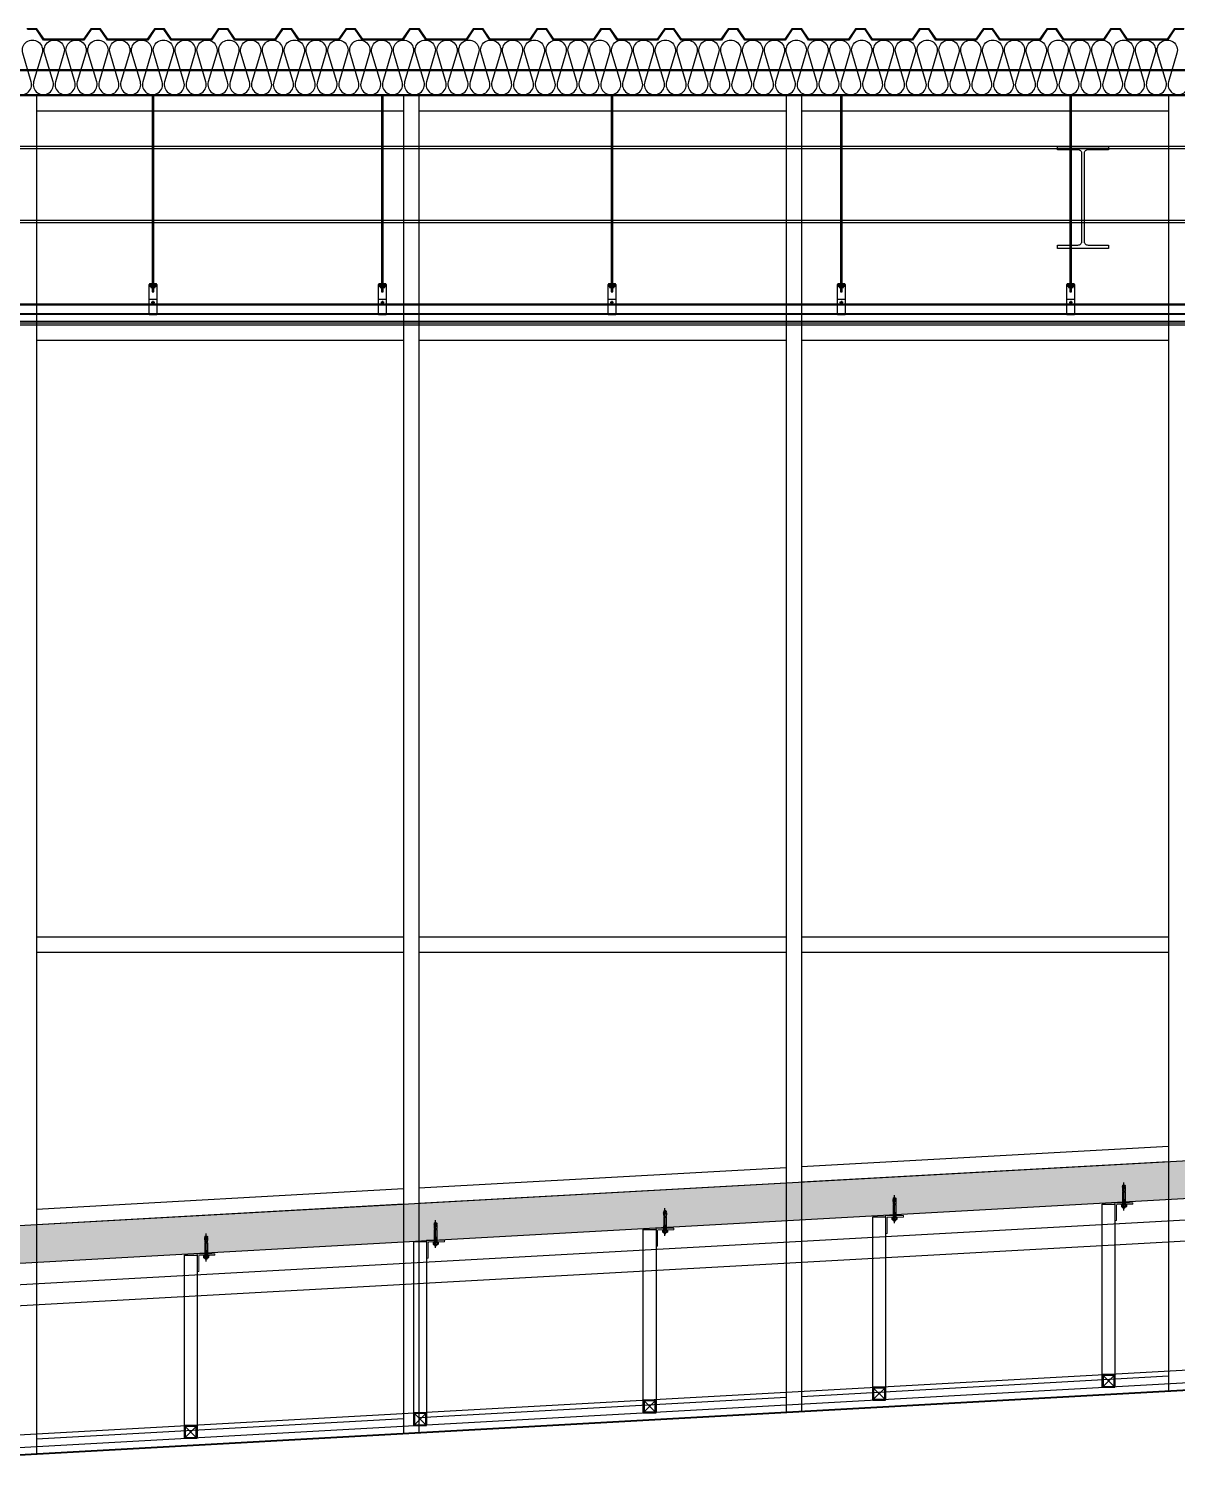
# Model space of a CAD drawing. Header units: millimetres. Extents: x 922366 to 1647943, y -534868 to 518781.
# Drawn here: x 1154003 to 1158503, y 440542 to 446203 of the extents above; entities that cross this region are included whole.
import ezdxf
from ezdxf.xclip import XClip

# ---------------------------------------------------------------- set-up
doc = ezdxf.new("R2010")
doc.units = ezdxf.units.MM
doc.header["$XCLIPFRAME"] = 0
for name, color, linetype in [('XR-SECTION$0$0-S-col', 4, 'Continuous'), ('XR-SECTION$0$01단열재', 55, 'Continuous'), ('XR-SECTION$0$A-8', 8, 'Continuous'), ('XR-SECTION$0$A-FLOR-STUD', 9, 'Continuous'), ('XR-SECTION$0$A-KERAION', 8, 'Continuous'), ('XR-SECTION$0$A_FIN_EXT', 6, 'Continuous'), ('XR-SECTION$0$A_ME_B&N', 6, 'Continuous'), ('XR-SECTION$0$A_ME_PI', 1, 'Continuous'), ('XR-SECTION$0$AS-STEL', 2, 'Continuous'), ('XR-SECTION$0$AS-STEL-MAJR', 8, 'Continuous'), ('XR-SECTION$0$CEILING', 6, 'Continuous'), ('XR-SECTION$0$CON', 2, 'Continuous'), ('XR-SECTION$0$ELE-8', 8, 'Continuous'), ('XR-SECTION$0$HAT', 8, 'Continuous'), ('XR-SECTION$0$HAT-254', 254, 'Continuous'), ('XR-SECTION$0$Insul', 252, 'Continuous'), ('XR-SECTION$0$SEC-PANEL', 6, 'Continuous')]:
    doc.layers.add(name, color=color, linetype=linetype)
doc.layers.add('XR-SECTION$0$A-STL3', color=4, linetype='Continuous', lineweight=0)
doc.linetypes.add('XR-SECTION$0$INSUL50', pattern='A,0.00254,-2.54,[134,ltypeshp.shx,S=6.25,R=0,X=-2.54,Y=0],-19.92,[134,ltypeshp.shx,S=6.25,R=180,X=2.54,Y=0],-2.54', length=25.00254)

# ---------------------------------------------------------------- blocks, each defined once
blk = doc.blocks.new('XR-SECTION$0$M10 ANCHOR')
at = {"layer": 'XR-SECTION$0$A_ME_B&N', "color": 252}
for p, q in [((-2.1, 22.6), (107.2, 22.6)), ((7.1, 25.8), (7.6, 26.3)), ((7.1, 25.8), (7.1, 19.4)), ((7.6, 18.9), (7.1, 19.4)), ((7.6, 18.9), (7.6, 26.3)), ((7.6, 26.3), (9.7, 26.3)), ((7.6, 18.9), (9.7, 18.9)), ((11.1, 27.6), (9.7, 26.2)), ((9.7, 26.2), (9.7, 18.9)), ((11.1, 17.6), (9.7, 18.9)), ((10.2, 26.6), (12.1, 26.6)), ((10.2, 18.5), (12.1, 18.5)), ((11.1, 27.6), (11.1, 17.6)), ((12.1, 27.6), (11.1, 27.6)), ((12.1, 17.6), (11.1, 17.6)), ((12.1, 31.1), (12.9, 32.4)), ((12.1, 14.1), (12.1, 31.1)), ((12.1, 14.1), (12.9, 12.7)), ((19.4, 32.4), (12.9, 32.4)), ((19.4, 27.5), (12.9, 27.5)), ((19.4, 17.6), (12.9, 17.6)), ((19.4, 12.7), (12.9, 12.7)), ((20.1, 31.1), (19.4, 32.4)), ((20.1, 14.1), (19.4, 12.7)), ((20.1, 12.1), (20.1, 33.1)), ((22.1, 33.1), (20.1, 33.1)), ((22.1, 12.1), (20.1, 12.1)), ((22.1, 12.1), (22.1, 33.1)), ((70.9, 27.6), (22.1, 27.6)), ((22.1, 26.6), (37.1, 26.6)), ((22.1, 18.5), (37.1, 18.5)), ((70.9, 17.6), (22.1, 17.6)), ((37.1, 27.6), (37.1, 17.6)), ((39.1, 27.6), (39.1, 17.6)), ((39.1, 17.6), (39.1, 17.6)), ((70.9, 27.6), (70.9, 17.6)), ((70.9, 18.6), (70.9, 26.5)), ((73.7, 26.2), (71.3, 26.2)), ((73.7, 19), (71.3, 19)), ((85.8, 28.2), (73.7, 27.5)), ((73.7, 21.3), (73.7, 27.5)), ((75.4, 21.4), (73.7, 21.3)), ((75.4, 20.1), (73.7, 20.2)), ((73.7, 20.2), (73.7, 17.5)), ((82.7, 17.1), (73.7, 17.5)), ((85.3, 25.8), (82.6, 25.7)), ((82.8, 17), (82.9, 16.7)), ((86.7, 19.6), (82.9, 19.8)), ((84.8, 16.9), (82.9, 16.7)), ((86.9, 21.9), (83.1, 21.7)), ((83.9, 18), (83.8, 16.3)), ((84, 24.3), (83.9, 27)), ((87.8, 16.9), (84.9, 17)), ((87.9, 17.6), (87.8, 16.9)), ((87.8, 16.9), (87.9, 16.3)), ((87.9, 17.6), (87.9, 16.3)), ((88.8, 16.8), (87.9, 16.3)), ((88.1, 23.7), (88, 27)), ((90.9, 16.7), (88.8, 16.8)), ((90.1, 27.4), (91.2, 27.6)), ((90.9, 17.6), (91.2, 17.6)), ((91, 17.5), (90.9, 16.7)), ((91.2, 27.6), (91.2, 17.6)), ((95.6, 27.6), (91.2, 27.6)), ((95.6, 17.6), (91.2, 17.6)), ((95.6, 17.6), (95.6, 27.6)), ((97.1, 26.1), (95.6, 27.6)), ((95.6, 17.6), (97.1, 19.1)), ((97.1, 19.1), (97.1, 26.1))]:
    blk.add_line(p, q, dxfattribs=at)
blk.add_lwpolyline([(83, 25.7), (83.8, 24.9), (84.7, 25.3), (84.8, 26), (84.2, 26.5), (83.4, 26.4)], close=True, dxfattribs=at)
for points in [[(91, 17.5), (90.2, 18.4), (89, 18.9), (87.8, 19.3), (86.7, 19.6)], [(91.1, 25.2), (90.8, 23.8), (90, 22.9), (88.6, 22.4), (87.7, 22.1), (86.9, 21.9)], [(88.9, 27.9), (89.8, 27.6), (90.5, 27), (91, 26.1), (91.1, 25.2)]]:
    blk.add_lwpolyline(points, dxfattribs=at)
for centre, radius, start, end in [((16.5, 29.9), 4.34, 145.5615, 214.4385), ((28.3, 22.6), 16.2, 162.383, 197.617), ((16.5, 15.2), 4.34, 145.5615, 214.4385), ((15.8, 29.9), 4.34, 325.5615, 34.4385), ((3.9, 22.6), 16.2, 342.383, 17.617), ((15.8, 15.2), 4.34, 325.5615, 34.4385), ((71.3, 26.5), 0.383, 180, 270), ((71.3, 18.6), 0.383, 90, 180), ((75.3, 20.8), 0.618, 278.5979, 81.402), ((83.2, 20.7), 0.945, 96.1253, 252.1482), ((82.7, 17), 0.126, 7.3502, 87.3502), ((83.5, 10.8), 6.36, 78.4927, 96.2076), ((84.9, 16.9), 0.126, 87.3502, 154.0901), ((86.5, 15.7), 12.5, 78.7007, 93), ((98.4, 25.9), 10.5, 173.798, 192.202), ((84.9, 13.6), 5.03, 40.2631, 53.3507), ((86.9, 25.3), 2.05, 308.033, 57.967)]:
    blk.add_arc(centre, radius, start, end, dxfattribs=at)
blk = doc.blocks.new('*B318', base_point=(401883, 73757.5))
at = {"layer": 'XR-SECTION$0$AS-STEL', "color": 252}
blk.add_lwpolyline([(401783, 73957.5), (401983, 73957.5), (401983, 73944.5), (401903, 73944.5, 0.414214), (401887, 73928.5), (401887, 73586.5, 0.414214), (401903, 73570.5), (401983, 73570.5), (401983, 73557.5), (401783, 73557.5), (401783, 73570.5), (401863, 73570.5, 0.414214), (401879, 73586.5), (401879, 73928.5, 0.414214), (401863, 73944.5), (401783, 73944.5)], format="xyb", close=True, dxfattribs=at)
blk = doc.blocks.new('XR-SECTION$0$sefa ws')
at = {"layer": 'XR-SECTION$0$Insul', "color": 252}
blk.add_lwpolyline([(25875.8, 45001.1, 1.337394), (25951.8, 45001.1), (25918.6, 45113.6, -1.337394), (25994.6, 45113.6), (25961.4, 45001.1, 1.337394), (26037.4, 45001.1), (26004.2, 45113.6, -1.337394), (26080.2, 45113.6), (26047, 45001.1, 1.337394), (26123, 45001.1), (26089.8, 45113.6, -1.337394), (26165.8, 45113.6), (26132.6, 45001.1, 1.337394), (26208.6, 45001.1), (26175.4, 45113.6, -1.337394), (26251.4, 45113.6), (26218.2, 45001.1, 1.337394), (26294.2, 45001.1), (26261, 45113.6, -1.337394), (26337, 45113.6), (26303.8, 45001.1, 1.337394), (26379.8, 45001.1), (26346.6, 45113.6, -1.337394), (26422.6, 45113.6), (26389.4, 45001.1, 1.337394), (26465.4, 45001.1), (26432.2, 45113.6, -1.337394), (26508.2, 45113.6), (26475, 45001.1, 1.337394), (26551, 45001.1), (26517.8, 45113.6, -1.337394), (26593.8, 45113.6), (26560.6, 45001.1, 1.337394), (26636.6, 45001.1), (26603.4, 45113.6, -1.337394), (26679.4, 45113.6), (26646.2, 45001.1, 1.337394), (26722.2, 45001.1), (26689, 45113.6, -1.337394), (26765, 45113.6), (26731.8, 45001.1, 1.337394), (26807.8, 45001.1), (26774.6, 45113.6, -1.337394), (26850.6, 45113.6), (26817.4, 45001.1, 1.337394), (26893.4, 45001.1), (26860.2, 45113.6, -1.337394), (26936.2, 45113.6), (26903, 45001.1, 1.337394), (26979, 45001.1), (26945.8, 45113.6, -1.337394), (27021.8, 45113.6), (26988.6, 45001.1, 1.337394), (27064.6, 45001.1), (27031.4, 45113.6, -1.337394), (27107.4, 45113.6), (27074.2, 45001.1, 1.337394), (27150.2, 45001.1), (27117, 45113.6, -1.337394), (27193, 45113.6), (27159.8, 45001.1, 1.337394), (27235.8, 45001.1), (27202.6, 45113.6, -1.337394), (27278.6, 45113.6), (27245.4, 45001.1, 1.337394), (27321.4, 45001.1), (27288.2, 45113.6, -1.337394), (27364.2, 45113.6), (27331, 45001.1, 1.337394), (27407, 45001.1), (27373.8, 45113.6, -1.337394), (27449.8, 45113.6), (27416.6, 45001.1, 1.337394), (27492.6, 45001.1), (27459.4, 45113.6, -1.337394), (27535.4, 45113.6), (27502.2, 45001.1, 1.337394), (27578.2, 45001.1), (27545, 45113.6, -1.337394), (27621, 45113.6), (27587.8, 45001.1, 1.337394), (27663.8, 45001.1), (27630.6, 45113.6, -1.337394), (27706.6, 45113.6), (27673.4, 45001.1, 1.337394), (27749.4, 45001.1), (27716.2, 45113.6, -1.337394), (27792.2, 45113.6), (27759, 45001.1, 1.337394), (27835, 45001.1), (27801.8, 45113.6, -1.337394), (27877.8, 45113.6), (27844.6, 45001.1, 1.337394), (27920.6, 45001.1), (27887.4, 45113.6, -1.337394), (27963.4, 45113.6), (27930.2, 45001.1, 1.337394), (28006.2, 45001.1), (27973, 45113.6, -1.337394), (28049, 45113.6), (28015.8, 45001.1, 1.337394), (28091.8, 45001.1), (28058.6, 45113.6, -1.337394), (28134.6, 45113.6), (28101.4, 45001.1, 1.337394), (28177.4, 45001.1), (28144.2, 45113.6, -1.337394), (28220.2, 45113.6), (28187, 45001.1, 1.337394), (28263, 45001.1), (28229.8, 45113.6, -1.337394), (28305.8, 45113.6), (28272.6, 45001.1, 1.337394), (28348.6, 45001.1), (28315.4, 45113.6, -1.337394), (28391.4, 45113.6), (28358.2, 45001.1, 1.337394), (28434.2, 45001.1), (28401, 45113.6, -1.337394), (28477, 45113.6), (28443.8, 45001.1, 1.337394), (28519.8, 45001.1), (28486.6, 45113.6, -1.337394), (28562.6, 45113.6), (28529.4, 45001.1, 1.337394), (28605.4, 45001.1), (28572.2, 45113.6, -1.337394), (28648.2, 45113.6), (28615, 45001.1, 1.337394), (28691, 45001.1), (28657.8, 45113.6, -1.337394), (28733.8, 45113.6), (28700.6, 45001.1, 1.337394), (28776.6, 45001.1), (28743.4, 45113.6, -1.337394), (28819.4, 45113.6), (28786.2, 45001.1, 1.337394), (28862.2, 45001.1), (28829, 45113.6, -1.337394), (28905, 45113.6), (28871.8, 45001.1, 1.337394), (28947.8, 45001.1), (28914.6, 45113.6, -1.337394), (28990.6, 45113.6), (28957.4, 45001.1, 1.337394), (29033.4, 45001.1), (29000.2, 45113.6, -1.337394), (29076.2, 45113.6), (29043, 45001.1, 1.337394), (29119, 45001.1), (29085.8, 45113.6, -1.337394), (29161.8, 45113.6), (29128.6, 45001.1, 1.337394), (29204.6, 45001.1), (29171.4, 45113.6, -1.337394), (29247.4, 45113.6), (29214.2, 45001.1, 1.337394), (29290.2, 45001.1), (29257, 45113.6, -1.337394), (29333, 45113.6), (29299.8, 45001.1, 1.337394), (29375.8, 45001.1), (29342.6, 45113.6, -1.337394), (29418.6, 45113.6), (29385.4, 45001.1, 1.337394), (29461.4, 45001.1), (29428.2, 45113.6, -1.337394), (29504.2, 45113.6), (29471, 45001.1, 1.337394), (29547, 45001.1), (29513.8, 45113.6, -1.337394), (29589.8, 45113.6), (29556.6, 45001.1, 1.337394), (29632.6, 45001.1), (29599.4, 45113.6, -1.337394), (29675.4, 45113.6), (29642.2, 45001.1, 1.337394), (29718.2, 45001.1), (29685, 45113.6, -1.337394), (29761, 45113.6), (29727.8, 45001.1, 1.337394), (29803.8, 45001.1), (29770.6, 45113.6, -1.337394), (29846.6, 45113.6), (29813.4, 45001.1, 1.337394), (29889.4, 45001.1), (29856.2, 45113.6, -1.337394), (29932.2, 45113.6), (29899, 45001.1, 1.337394), (29975, 45001.1), (29941.8, 45113.6, -1.337394), (30017.8, 45113.6), (29984.6, 45001.1, 1.337394), (30060.6, 45001.1), (30027.4, 45113.6, -1.337394), (30103.4, 45113.6), (30070.2, 45001.1, 1.337394), (30146.2, 45001.1), (30113, 45113.6, -1.337394), (30189, 45113.6), (30155.8, 45001.1, 1.337394), (30231.8, 45001.1), (30198.6, 45113.6, -1.337394), (30274.6, 45113.6), (30241.4, 45001.1, 1.337394), (30317.4, 45001.1), (30284.2, 45113.6, -1.337394), (30360.2, 45113.6), (30327, 45001.1, 1.337394), (30403, 45001.1), (30369.8, 45113.6, -1.337394), (30445.8, 45113.6), (30412.6, 45001.1, 1.337394), (30488.6, 45001.1)], format="xyb", dxfattribs=at)
at = {"layer": 'XR-SECTION$0$SEC-PANEL', "color": 252}
for p, q in [((21462.6, 44950.4), (71587.6, 44950.4)), ((21462.6, 44947.4), (71587.6, 44947.4))]:
    blk.add_line(p, q, dxfattribs=at)
for points in [[(30474.2, 45208.4), (30435.2, 45208.4), (30407.2, 45167.4), (30252.2, 45167.4), (30224.2, 45208.4), (30185.2, 45208.4), (30157.2, 45167.4), (30002.2, 45167.4), (29974.2, 45208.4), (29935.2, 45208.4), (29907.2, 45167.4), (29752.2, 45167.4), (29724.2, 45208.4), (29685.2, 45208.4), (29657.2, 45167.4), (29502.2, 45167.4), (29474.2, 45208.4), (29435.2, 45208.4), (29407.2, 45167.4), (29252.2, 45167.4), (29224.2, 45208.4), (29185.2, 45208.4), (29157.2, 45167.4), (29002.2, 45167.4), (28974.2, 45208.4), (28935.2, 45208.4), (28907.2, 45167.4), (28752.2, 45167.4), (28724.2, 45208.4), (28685.2, 45208.4), (28657.2, 45167.4), (28502.2, 45167.4), (28474.2, 45208.4), (28435.2, 45208.4), (28407.2, 45167.4), (28252.2, 45167.4), (28224.2, 45208.4), (28185.2, 45208.4), (28157.2, 45167.4), (28002.2, 45167.4), (27974.2, 45208.4), (27935.2, 45208.4), (27907.2, 45167.4), (27752.2, 45167.4), (27724.2, 45208.4), (27685.2, 45208.4), (27657.2, 45167.4), (27502.2, 45167.4), (27474.2, 45208.4), (27435.2, 45208.4), (27407.2, 45167.4), (27252.2, 45167.4), (27224.2, 45208.4), (27185.2, 45208.4), (27157.2, 45167.4), (27002.2, 45167.4), (26974.2, 45208.4), (26935.2, 45208.4), (26907.2, 45167.4), (26752.2, 45167.4), (26724.2, 45208.4), (26685.2, 45208.4), (26657.2, 45167.4), (26502.2, 45167.4), (26474.2, 45208.4), (26435.2, 45208.4), (26407.2, 45167.4), (26252.2, 45167.4), (26224.2, 45208.4), (26185.2, 45208.4), (26157.2, 45167.4), (26002.2, 45167.4), (25974.2, 45208.4), (25935.2, 45208.4)], [(26998.6, 45167.4), (27000.6, 45164.4), (26972.6, 45205.4), (26936.8, 45205.4), (26908.8, 45164.4), (26750.6, 45164.4), (26722.6, 45205.4), (26686.8, 45205.4), (26658.8, 45164.4), (26500.6, 45164.4), (26472.6, 45205.4), (26436.8, 45205.4), (26408.8, 45164.4), (26250.6, 45164.4), (26222.6, 45205.4), (26186.8, 45205.4), (26158.8, 45164.4), (26000.6, 45164.4), (25972.6, 45205.4), (25936.8, 45205.4)], [(29998.6, 45167.4), (30000.6, 45164.4), (29972.6, 45205.4), (29936.8, 45205.4), (29908.8, 45164.4), (29750.6, 45164.4), (29722.6, 45205.4), (29686.8, 45205.4), (29658.8, 45164.4), (29500.6, 45164.4), (29472.6, 45205.4), (29436.8, 45205.4), (29408.8, 45164.4), (29250.6, 45164.4), (29222.6, 45205.4), (29186.8, 45205.4), (29158.8, 45164.4), (29000.6, 45164.4), (28972.6, 45205.4), (28936.8, 45205.4), (28908.8, 45164.4), (28750.6, 45164.4), (28722.6, 45205.4), (28686.8, 45205.4), (28658.8, 45164.4), (28500.6, 45164.4), (28472.6, 45205.4), (28436.8, 45205.4), (28408.8, 45164.4), (28250.6, 45164.4), (28222.6, 45205.4), (28186.8, 45205.4), (28158.8, 45164.4), (28000.6, 45164.4), (27972.6, 45205.4), (27936.8, 45205.4), (27908.8, 45164.4), (27750.6, 45164.4), (27722.6, 45205.4), (27686.8, 45205.4), (27658.8, 45164.4), (27500.6, 45164.4), (27472.6, 45205.4), (27436.8, 45205.4), (27408.8, 45164.4), (27250.6, 45164.4), (27222.6, 45205.4), (27186.8, 45205.4), (27158.8, 45164.4), (27000.6, 45164.4)], [(30472.6, 45205.4), (30436.8, 45205.4), (30408.8, 45164.4), (30250.6, 45164.4), (30222.6, 45205.4), (30186.8, 45205.4), (30158.8, 45164.4), (30000.6, 45164.4)]]:
    blk.add_lwpolyline(points, dxfattribs=at)
blk = doc.blocks.new('*U320')
at = {"color": 252}
for p, q in [((326.1, 66), (28338.1, 66)), ((326.1, 63), (28338.1, 63)), ((5339.9, 84), (5309.9, 84)), ((5331.8, 72), (5318, 72)), ((5324.9, 78.2), (5324.9, 65.8)), ((6239.9, 84), (6209.9, 84)), ((6231.8, 72), (6218, 72)), ((6224.9, 78.2), (6224.9, 65.8)), ((7139.9, 84), (7109.9, 84)), ((7131.8, 72), (7118, 72)), ((7124.9, 78.2), (7124.9, 65.8)), ((8039.9, 84), (8009.9, 84)), ((8031.8, 72), (8018, 72)), ((8024.9, 78.2), (8024.9, 65.8)), ((8939.9, 84), (8909.9, 84)), ((8931.8, 72), (8918, 72)), ((8924.9, 78.2), (8924.9, 65.8)), ((326.1, 29), (28338.1, 29)), ((326.1, 26), (28338.1, 26)), ((336.1, -1), (28328.1, -1)), ((336.1, -8), (28328.1, -8)), ((336.1, -16), (28328.1, -16))]:
    blk.add_line(p, q, dxfattribs=at)
for points in [[(5321.5, 884), (5321.5, 113.9), (5328.2, 113.9), (5328.2, 884)], [(6221.5, 884), (6221.5, 113.9), (6228.2, 113.9), (6228.2, 884)], [(7121.5, 884), (7121.5, 113.9), (7128.2, 113.9), (7128.2, 884)], [(8021.5, 884), (8021.5, 113.9), (8028.2, 113.9), (8028.2, 884)], [(8921.5, 884), (8921.5, 113.9), (8928.2, 113.9), (8928.2, 884)], [(5339.9, 143), (5338.6, 145), (5311.2, 145), (5309.9, 143), (5309.9, 138), (5311.2, 136), (5338.6, 136), (5339.9, 138), (5309.9, 138)], [(5316.1, 136), (5316.1, 131), (5333.7, 131), (5333.7, 136)], [(6239.9, 143), (6238.6, 145), (6211.2, 145), (6209.9, 143), (6209.9, 138), (6211.2, 136), (6238.6, 136), (6239.9, 138), (6209.9, 138)], [(6216.1, 136), (6216.1, 131), (6233.7, 131), (6233.7, 136)], [(7139.9, 143), (7138.6, 145), (7111.2, 145), (7109.9, 143), (7109.9, 138), (7111.2, 136), (7138.6, 136), (7139.9, 138), (7109.9, 138)], [(7116.1, 136), (7116.1, 131), (7133.7, 131), (7133.7, 136)], [(8039.9, 143), (8038.6, 145), (8011.2, 145), (8009.9, 143), (8009.9, 138), (8011.2, 136), (8038.6, 136), (8039.9, 138), (8009.9, 138)], [(8016.1, 136), (8016.1, 131), (8033.7, 131), (8033.7, 136)], [(8939.9, 143), (8938.6, 145), (8911.2, 145), (8909.9, 143), (8909.9, 138), (8911.2, 136), (8938.6, 136), (8939.9, 138), (8909.9, 138)], [(8916.1, 136), (8916.1, 131), (8933.7, 131), (8933.7, 136)]]:
    blk.add_lwpolyline(points, dxfattribs=at)
for points in [[(5309.9, 143), (5339.9, 143), (5339.9, 24), (5309.9, 24)], [(6209.9, 143), (6239.9, 143), (6239.9, 24), (6209.9, 24)], [(7109.9, 143), (7139.9, 143), (7139.9, 24), (7109.9, 24)], [(8009.9, 143), (8039.9, 143), (8039.9, 24), (8009.9, 24)], [(8909.9, 143), (8939.9, 143), (8939.9, 24), (8909.9, 24)]]:
    blk.add_lwpolyline(points, close=True, dxfattribs=at)
for centre, radius in [((5324.9, 72), 4.25), ((5324.9, 72), 3.25), ((6224.9, 72), 4.25), ((6224.9, 72), 3.25), ((7124.9, 72), 4.25), ((7124.9, 72), 3.25), ((8024.9, 72), 4.25), ((8024.9, 72), 3.25), ((8924.9, 72), 4.25), ((8924.9, 72), 3.25)]:
    blk.add_circle(centre, radius, dxfattribs=at)
blk = doc.blocks.new('XR-SECTION$0$WDW-4')
at = {"color": 252}
for p, q in [((150, 5400), (28195, 5400)), ((4710, 5400), (4710, 70.6)), ((6150, 5400), (6150, 150.6)), ((6210, 5400), (6210, 153.9)), ((7650, 5400), (7650, 233.9)), ((7710, 5400), (7710, 237.2)), ((9150, 5400), (9150, 317.2)), ((4710, 5340), (6150, 5340)), ((6210, 5340), (7650, 5340)), ((7710, 5340), (9150, 5340)), ((4710, 4500), (6150, 4500)), ((6210, 4500), (7650, 4500)), ((7710, 4500), (9150, 4500)), ((4710, 4440), (6150, 4440)), ((6210, 4440), (7650, 4440)), ((7710, 4440), (9150, 4440)), ((4710, 2100), (6150, 2100)), ((6210, 2100), (7650, 2100)), ((7710, 2100), (9150, 2100)), ((4710, 2040), (6150, 2040)), ((6210, 2040), (7650, 2040)), ((7710, 2040), (9150, 2040)), ((7710, 1198.7), (9150, 1278.7)), ((6210, 1115.4), (7650, 1195.4)), ((7710, 1138.6), (9150, 1218.6)), ((6210, 1055.3), (7650, 1135.3)), ((4710, 1032), (6150, 1112)), ((4710, 971.9), (6150, 1051.9))]:
    blk.add_line(p, q, dxfattribs=at)
for points in [[(7710, 297.3), (9150, 377.3)], [(6210, 214), (7650, 294)], [(4710, 130.6), (6150, 210.6)]]:
    blk.add_lwpolyline(points, dxfattribs=at)
blk = doc.blocks.new('XR-SECTION')
at = {"layer": 'XR-SECTION$0$HAT-254'}
h = blk.add_hatch(color=8, dxfattribs=at)
h.dxf.hatch_style = 1
h.paths.add_polyline_path([(256154.163, 79791.6), (277754.163, 80991.6), (280805, 80991.6), (280805, 81141.6), (277750, 81141.6), (256150, 79941.6), (252665, 79941.6), (252665, 79791.6)])
at = {"layer": 'XR-SECTION$0$01단열재', "color": 8, "linetype": 'XR-SECTION$0$INSUL50', "ltscale": 0.032}
blk.add_lwpolyline([(252885, 79709.1), (256156.453, 79709.1), (277756.453, 80909.1), (280805, 80909.1)], dxfattribs=at)
at = {"layer": 'XR-SECTION$0$A-8', "color": 8}
for p, q in [((260771.8, 79327.625), (260728.2, 79371.225)), ((260771.8, 79327.625), (260728.2, 79371.225)), ((260728.2, 79327.625), (260771.8, 79371.225)), ((260771.8, 79327.625), (260728.2, 79371.225)), ((260728.2, 79327.625), (260771.8, 79371.225)), ((261671.8, 79377.625), (261628.2, 79421.225)), ((261671.8, 79377.625), (261628.2, 79421.225)), ((261628.2, 79377.625), (261671.8, 79421.225)), ((261671.8, 79377.625), (261628.2, 79421.225)), ((261628.2, 79377.625), (261671.8, 79421.225)), ((259871.8, 79277.625), (259828.2, 79321.225)), ((259871.8, 79277.625), (259828.2, 79321.225)), ((259828.2, 79277.625), (259871.8, 79321.225)), ((259871.8, 79277.625), (259828.2, 79321.225)), ((259828.2, 79277.625), (259871.8, 79321.225)), ((258971.8, 79227.625), (258928.2, 79271.225)), ((258971.8, 79227.625), (258928.2, 79271.225)), ((258928.2, 79227.625), (258971.8, 79271.225)), ((258971.8, 79227.625), (258928.2, 79271.225)), ((258928.2, 79227.625), (258971.8, 79271.225)), ((258071.8, 79177.625), (258028.2, 79221.225)), ((258071.8, 79177.625), (258028.2, 79221.225)), ((258028.2, 79177.625), (258071.8, 79221.225)), ((258071.8, 79177.625), (258028.2, 79221.225)), ((258028.2, 79177.625), (258071.8, 79221.225))]:
    blk.add_line(p, q, dxfattribs=at)
at = {"layer": 'XR-SECTION$0$A-FLOR-STUD', "color": 8}
for points in [[(252885, 79121.6), (256172.76, 79121.6), (277772.76, 80321.6), (280880, 80321.6)], [(252885, 79071.6), (256174.148, 79071.6), (277774.148, 80271.6), (280880, 80271.6)], [(261625, 79374.425), (261625, 80093.313), (261675, 80093.313), (261675, 79377.203)], [(259825, 79274.425), (259825, 79993.313), (259875, 79993.313), (259875, 79277.203)], [(260725, 79324.425), (260725, 80043.313), (260775, 80043.313), (260775, 79327.203)], [(258925, 79224.425), (258925, 79946.112), (258975, 79946.112), (258975, 79227.203)], [(258025, 79174.425), (258025, 79893.313), (258075, 79893.313), (258075, 79177.203)]]:
    blk.add_lwpolyline(points, dxfattribs=at)
at = {"layer": 'XR-SECTION$0$A-STL3', "color": 8}
for points in [[(260775, 80048.313), (260775, 79978.298), (260781, 79978.298), (260781, 80039.313, -0.41421356), (260784, 80042.313), (260845, 80042.313), (260845, 80048.313)], [(261675, 80098.313), (261675, 80028.298), (261681, 80028.298), (261681, 80089.313, -0.41421356), (261684, 80092.313), (261745, 80092.313), (261745, 80098.313)], [(259875, 79998.313), (259875, 79928.298), (259881, 79928.298), (259881, 79989.313, -0.41421356), (259884, 79992.313), (259945, 79992.313), (259945, 79998.313)], [(258975, 79951.112), (258975, 79881.097), (258981, 79881.097), (258981, 79942.112, -0.41421356), (258984, 79945.112), (259045, 79945.112), (259045, 79951.112)], [(258075, 79898.313), (258075, 79828.298), (258081, 79828.298), (258081, 79889.313, -0.41421356), (258084, 79892.313), (258145, 79892.313), (258145, 79898.313)]]:
    blk.add_lwpolyline(points, format="xyb", close=True, dxfattribs=at)
at = {"layer": 'XR-SECTION$0$A_FIN_EXT', "color": 8}
for points in [[(252895, 79041.6), (256174.981, 79041.6), (277774.981, 80241.6), (280880, 80241.6)], [(252898, 79044.6), (256174.897, 79044.6), (277774.897, 80244.6), (280880, 80244.6)]]:
    blk.add_lwpolyline(points, dxfattribs=at)
at = {"layer": 'XR-SECTION$0$A_ME_PI', "color": 8}
for points in [[(261675, 79424.425), (261625, 79424.425), (261625, 79374.425), (261675, 79374.425)], [(261675, 79424.425), (261625, 79424.425), (261625, 79374.425), (261675, 79374.425)], [(261675, 79424.425), (261625, 79424.425), (261625, 79374.425), (261675, 79374.425)], [(260775, 79374.425), (260725, 79374.425), (260725, 79324.425), (260775, 79324.425)], [(260775, 79374.425), (260725, 79374.425), (260725, 79324.425), (260775, 79324.425)], [(260775, 79374.425), (260725, 79374.425), (260725, 79324.425), (260775, 79324.425)], [(260771.8, 79371.225), (260728.2, 79371.225), (260728.2, 79327.625), (260771.8, 79327.625)], [(260771.8, 79371.225), (260728.2, 79371.225), (260728.2, 79327.625), (260771.8, 79327.625)], [(260771.8, 79371.225), (260728.2, 79371.225), (260728.2, 79327.625), (260771.8, 79327.625)], [(261671.8, 79421.225), (261628.2, 79421.225), (261628.2, 79377.625), (261671.8, 79377.625)], [(261671.8, 79421.225), (261628.2, 79421.225), (261628.2, 79377.625), (261671.8, 79377.625)], [(261671.8, 79421.225), (261628.2, 79421.225), (261628.2, 79377.625), (261671.8, 79377.625)], [(259875, 79324.425), (259825, 79324.425), (259825, 79274.425), (259875, 79274.425)], [(259875, 79324.425), (259825, 79324.425), (259825, 79274.425), (259875, 79274.425)], [(259875, 79324.425), (259825, 79324.425), (259825, 79274.425), (259875, 79274.425)], [(259871.8, 79321.225), (259828.2, 79321.225), (259828.2, 79277.625), (259871.8, 79277.625)], [(259871.8, 79321.225), (259828.2, 79321.225), (259828.2, 79277.625), (259871.8, 79277.625)], [(259871.8, 79321.225), (259828.2, 79321.225), (259828.2, 79277.625), (259871.8, 79277.625)], [(258975, 79274.425), (258925, 79274.425), (258925, 79224.425), (258975, 79224.425)], [(258975, 79274.425), (258925, 79274.425), (258925, 79224.425), (258975, 79224.425)], [(258975, 79274.425), (258925, 79274.425), (258925, 79224.425), (258975, 79224.425)], [(258971.8, 79271.225), (258928.2, 79271.225), (258928.2, 79227.625), (258971.8, 79227.625)], [(258971.8, 79271.225), (258928.2, 79271.225), (258928.2, 79227.625), (258971.8, 79227.625)], [(258971.8, 79271.225), (258928.2, 79271.225), (258928.2, 79227.625), (258971.8, 79227.625)], [(258075, 79224.425), (258025, 79224.425), (258025, 79174.425), (258075, 79174.425)], [(258075, 79224.425), (258025, 79224.425), (258025, 79174.425), (258075, 79174.425)], [(258075, 79224.425), (258025, 79224.425), (258025, 79174.425), (258075, 79174.425)], [(258071.8, 79221.225), (258028.2, 79221.225), (258028.2, 79177.625), (258071.8, 79177.625)], [(258071.8, 79221.225), (258028.2, 79221.225), (258028.2, 79177.625), (258071.8, 79177.625)], [(258071.8, 79221.225), (258028.2, 79221.225), (258028.2, 79177.625), (258071.8, 79177.625)]]:
    blk.add_lwpolyline(points, close=True, dxfattribs=at)
at = {"layer": 'XR-SECTION$0$AS-STEL-MAJR', "color": 8}
for p, q in [((280150, 84241.6), (254625.337, 84241.6)), ((268475.336, 84232.6), (254625.336, 84232.6)), ((268475.304, 83941.6), (254625.304, 83941.6)), ((268475.305, 83950.6), (254625.305, 83950.6))]:
    blk.add_line(p, q, dxfattribs=at)
at = {"layer": 'XR-SECTION$0$CON', "color": 8}
blk.add_lwpolyline([(256154.163, 79791.6), (252665, 79791.6), (252665, 79941.6), (256150, 79941.6), (277750, 81141.6), (280805, 81141.6), (280805, 80991.6), (277754.163, 80991.6)], close=True, dxfattribs=at)
at = {"layer": 'XR-SECTION$0$ELE-8', "color": 8}
for p, q in [((280865, 84541.6), (252935, 84541.6)), ((280865, 84538.6), (252935, 84538.6))]:
    blk.add_line(p, q, dxfattribs=at)
blk.add_lwpolyline([(252885, 79626.6), (256158.743, 79626.6), (277758.743, 80826.6), (280805, 80826.6), (280805, 80991.6)], dxfattribs=at)
at = {"layer": 'XR-SECTION$0$0-S-col', "color": 8}
blk.add_blockref('*B318', (261549.673, 84041.6), dxfattribs=at)
at = {"layer": 'XR-SECTION$0$A-KERAION', "color": 8, "extrusion": (0, 0, -1), "zscale": -1, "rotation": 90}
for p in [(-261687.442, 80070.189), (-260787.442, 80020.189), (-259887.442, 79970.189), (-258987.442, 79922.987), (-258087.442, 79870.189)]:
    blk.add_blockref('XR-SECTION$0$M10 ANCHOR', p, dxfattribs=at)
at = {"layer": 'XR-SECTION$0$CEILING', "color": 8, "lineweight": -3}
blk.add_blockref('*U320', (252576.864, 83557.6), dxfattribs=at)
at = {"layer": 'XR-SECTION$0$HAT', "color": 8}
blk.add_blockref('XR-SECTION$0$WDW-4', (252735, 79041.6), dxfattribs=at)
at = {"layer": 'XR-SECTION$0$SEC-PANEL', "color": 8}
ref = blk.add_blockref('XR-SECTION$0$sefa ws', (231472.384, 39494.249), dxfattribs=at)
XClip(ref).set_block_clipping_path([(21462.6155524742, 44947.3513414039), (49407.6155524743, 45319.1151584141)])

msp = doc.modelspace()

# ---------------------------------------------------------------- block references
at = {"color": 8}
ref = msp.add_blockref('XR-SECTION', (896587.7, 361500.6), dxfattribs=at)
XClip(ref).set_block_clipping_path([(196275.1863630491, 60324.3691893766), (356196.6508700596, 92929.3341539405)])

doc.saveas('drawing.dxf')
